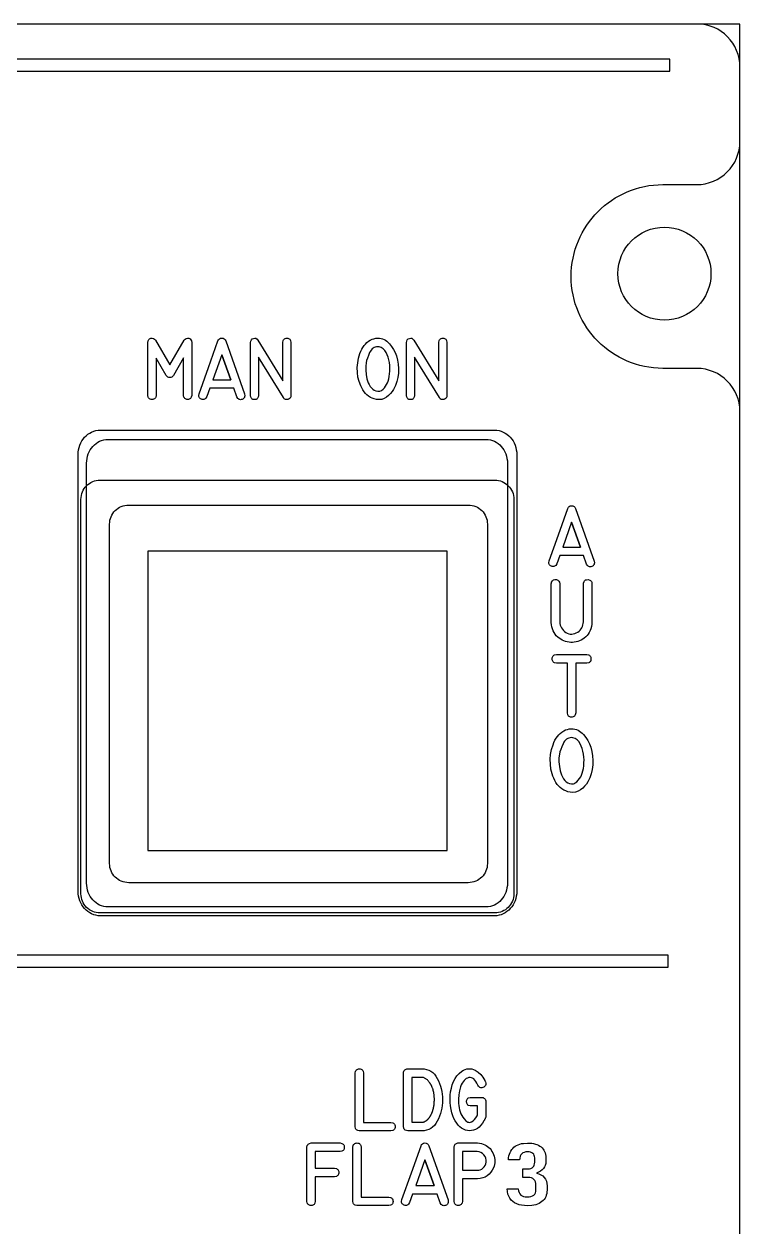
# Model space of a CAD drawing. Extents: x 214 to 359, y 82 to 686.
# Drawn here: x 321.1 to 359.4, y 323.5 to 387.8 of the extents above; entities that cross this region are included whole.
import ezdxf

# ---------------------------------------------------------------- set-up
doc = ezdxf.new("R2010")
doc.units = 0
for name, color, linetype in [('_BACKPANEL', 5, 'CONTINUOUS'), ('_ENGRAVING', 105, 'CONTINUOUS'), ('_LABELS', 30, 'CONTINUOUS'), ('_TOPLAYER', 1, 'CONTINUOUS')]:
    doc.layers.add(name, color=color, linetype=linetype)

msp = doc.modelspace()

# ---------------------------------------------------------------- linework, layer by layer
at = {"layer": '_BACKPANEL'}
for points in [[(214.375, 387.8), (214.375, 374.411), (214.375, 347.633), (214.375, 294.076), (214.375, 280.687), (214.375, 253.909), (359.375, 253.909), (359.375, 280.687), (359.375, 294.076), (359.375, 347.633), (359.375, 374.411), (359.375, 387.8)], [(355.339, 371.963), (355.084, 371.976), (354.837, 372.014), (354.599, 372.075), (354.37, 372.159), (354.153, 372.264), (353.948, 372.388), (353.756, 372.531), (353.579, 372.692), (353.419, 372.869), (353.276, 373.06), (353.151, 373.265), (353.046, 373.483), (352.963, 373.712), (352.901, 373.95), (352.863, 374.197), (352.851, 374.451), (352.863, 374.706), (352.901, 374.953), (352.963, 375.191), (353.046, 375.42), (353.151, 375.637), (353.276, 375.843), (353.419, 376.034), (353.579, 376.211), (353.756, 376.371), (353.948, 376.515), (354.153, 376.639), (354.37, 376.744), (354.599, 376.828), (354.837, 376.889), (355.084, 376.927), (355.339, 376.94), (355.593, 376.927), (355.84, 376.889), (356.079, 376.828), (356.307, 376.744), (356.525, 376.639), (356.73, 376.515), (356.922, 376.371), (357.098, 376.211), (357.259, 376.034), (357.402, 375.843), (357.527, 375.637), (357.631, 375.42), (357.715, 375.191), (357.776, 374.953), (357.814, 374.706), (357.827, 374.451), (357.814, 374.197), (357.776, 373.95), (357.715, 373.712), (357.631, 373.483), (357.527, 373.265), (357.402, 373.06), (357.259, 372.869), (357.098, 372.692), (356.922, 372.531), (356.73, 372.388), (356.525, 372.264), (356.307, 372.159), (356.079, 372.075), (355.84, 372.014), (355.593, 371.976)], [(325.168, 363.407), (346.264, 363.407), (346.369, 363.402), (346.471, 363.386), (346.57, 363.361), (346.665, 363.326), (346.754, 363.283), (346.839, 363.232), (346.918, 363.173), (346.991, 363.107), (347.057, 363.034), (347.116, 362.955), (347.168, 362.87), (347.211, 362.78), (347.245, 362.686), (347.27, 362.587), (347.286, 362.485), (347.291, 362.379), (347.291, 341.284), (347.286, 341.179), (347.27, 341.077), (347.245, 340.978), (347.211, 340.884), (347.168, 340.794), (347.116, 340.709), (347.057, 340.63), (346.991, 340.557), (346.918, 340.491), (346.839, 340.432), (346.754, 340.381), (346.665, 340.337), (346.57, 340.303), (346.471, 340.278), (346.369, 340.262), (346.264, 340.257), (325.168, 340.257), (325.063, 340.262), (324.961, 340.278), (324.862, 340.303), (324.768, 340.337), (324.678, 340.381), (324.593, 340.432), (324.514, 340.491), (324.441, 340.557), (324.375, 340.63), (324.316, 340.709), (324.265, 340.794), (324.222, 340.884), (324.187, 340.978), (324.162, 341.077), (324.146, 341.179), (324.141, 341.284), (324.141, 362.379), (324.146, 362.485), (324.162, 362.587), (324.187, 362.686), (324.222, 362.78), (324.265, 362.87), (324.316, 362.955), (324.375, 363.034), (324.441, 363.107), (324.514, 363.173), (324.593, 363.232), (324.678, 363.283), (324.768, 363.326), (324.862, 363.361), (324.961, 363.386), (325.063, 363.402)], [(325.168, 363.407), (346.264, 363.407), (346.369, 363.402), (346.471, 363.386), (346.57, 363.361), (346.665, 363.326), (346.754, 363.283), (346.839, 363.232), (346.918, 363.173), (346.991, 363.107), (347.057, 363.034), (347.116, 362.955), (347.168, 362.87), (347.211, 362.78), (347.245, 362.686), (347.27, 362.587), (347.286, 362.485), (347.291, 362.379), (347.291, 341.284), (347.286, 341.179), (347.27, 341.077), (347.245, 340.978), (347.211, 340.884), (347.168, 340.794), (347.116, 340.709), (347.057, 340.63), (346.991, 340.557), (346.918, 340.491), (346.839, 340.432), (346.754, 340.381), (346.665, 340.337), (346.57, 340.303), (346.471, 340.278), (346.369, 340.262), (346.264, 340.257), (325.168, 340.257), (325.063, 340.262), (324.961, 340.278), (324.862, 340.303), (324.768, 340.337), (324.678, 340.381), (324.593, 340.432), (324.514, 340.491), (324.441, 340.557), (324.375, 340.63), (324.316, 340.709), (324.265, 340.794), (324.222, 340.884), (324.187, 340.978), (324.162, 341.077), (324.146, 341.179), (324.141, 341.284), (324.141, 362.379), (324.146, 362.485), (324.162, 362.587), (324.187, 362.686), (324.222, 362.78), (324.265, 362.87), (324.316, 362.955), (324.375, 363.034), (324.441, 363.107), (324.514, 363.173), (324.593, 363.232), (324.678, 363.283), (324.768, 363.326), (324.862, 363.361), (324.961, 363.386), (325.063, 363.402)]]:
    msp.add_lwpolyline(points, close=True, dxfattribs=at)
at = {"layer": '_ENGRAVING'}
for points in [[(219.807, 385.288), (355.625, 385.288), (355.625, 385.924), (219.807, 385.924)], [(330.067, 367.94), (330.04, 367.842), (330.019, 367.803), (329.994, 367.771), (329.964, 367.747), (329.928, 367.73), (329.889, 367.719), (329.844, 367.716), (329.799, 367.72), (329.76, 367.73), (329.725, 367.748), (329.695, 367.772), (329.67, 367.804), (329.649, 367.842), (329.623, 367.94), (329.623, 369.943), (329.083, 369.002), (329.039, 368.955), (328.992, 368.921), (328.942, 368.9), (328.891, 368.891), (328.839, 368.896), (328.79, 368.916), (328.744, 368.951), (328.701, 369.002), (328.164, 369.939), (328.166, 367.94), (328.142, 367.842), (328.122, 367.804), (328.096, 367.773), (328.065, 367.748), (328.029, 367.731), (327.986, 367.721), (327.939, 367.718), (327.891, 367.721), (327.849, 367.732), (327.813, 367.749), (327.783, 367.773), (327.759, 367.805), (327.74, 367.843), (327.721, 367.94), (327.721, 370.773), (327.735, 370.856), (327.767, 370.92), (327.815, 370.966), (327.88, 370.993), (327.95, 371), (328.016, 370.986), (328.078, 370.949), (328.134, 370.891), (328.891, 369.565), (329.656, 370.891), (329.713, 370.949), (329.773, 370.986), (329.839, 371), (329.909, 370.992), (329.972, 370.965), (330.02, 370.919), (330.052, 370.855), (330.067, 370.773)], [(330.067, 367.94), (330.04, 367.842), (330.019, 367.803), (329.994, 367.771), (329.964, 367.747), (329.928, 367.73), (329.889, 367.719), (329.844, 367.716), (329.799, 367.72), (329.76, 367.73), (329.725, 367.748), (329.695, 367.772), (329.67, 367.804), (329.649, 367.842), (329.623, 367.94), (329.623, 369.943), (329.083, 369.002), (329.039, 368.955), (328.992, 368.921), (328.942, 368.9), (328.891, 368.891), (328.839, 368.896), (328.79, 368.916), (328.744, 368.951), (328.701, 369.002), (328.164, 369.939), (328.166, 367.94), (328.142, 367.842), (328.122, 367.804), (328.096, 367.773), (328.065, 367.748), (328.029, 367.731), (327.986, 367.721), (327.939, 367.718), (327.891, 367.721), (327.849, 367.732), (327.813, 367.749), (327.783, 367.773), (327.759, 367.805), (327.74, 367.843), (327.721, 367.94), (327.721, 370.773), (327.735, 370.856), (327.767, 370.92), (327.815, 370.966), (327.88, 370.993), (327.95, 371), (328.016, 370.986), (328.078, 370.949), (328.134, 370.891), (328.891, 369.565), (329.656, 370.891), (329.713, 370.949), (329.773, 370.986), (329.839, 371), (329.909, 370.992), (329.972, 370.965), (330.02, 370.919), (330.052, 370.855), (330.067, 370.773)], [(330.455, 368.025), (330.96, 369.439), (331.466, 370.853), (331.498, 370.917), (331.543, 370.963), (331.601, 370.991), (331.672, 371), (331.743, 370.992), (331.801, 370.964), (331.846, 370.918), (331.879, 370.853), (332.888, 368.017), (332.897, 367.914), (332.891, 367.87), (332.878, 367.831), (332.857, 367.797), (332.83, 367.768), (332.795, 367.744), (332.753, 367.725), (332.708, 367.712), (332.667, 367.709), (332.628, 367.713), (332.591, 367.726), (332.557, 367.747), (332.526, 367.776), (332.471, 367.86), (332.309, 368.318), (331.027, 368.318), (330.869, 367.871), (330.814, 367.787), (330.782, 367.757), (330.747, 367.737), (330.71, 367.724), (330.67, 367.721), (330.628, 367.725), (330.583, 367.738), (330.54, 367.758), (330.505, 367.782), (330.478, 367.811), (330.458, 367.845), (330.446, 367.883), (330.442, 367.926)], [(330.455, 368.025), (330.96, 369.439), (331.466, 370.853), (331.498, 370.917), (331.543, 370.963), (331.601, 370.991), (331.672, 371), (331.743, 370.992), (331.801, 370.964), (331.846, 370.918), (331.879, 370.853), (332.888, 368.017), (332.897, 367.914), (332.891, 367.87), (332.878, 367.831), (332.857, 367.797), (332.83, 367.768), (332.795, 367.744), (332.753, 367.725), (332.708, 367.712), (332.667, 367.709), (332.628, 367.713), (332.591, 367.726), (332.557, 367.747), (332.526, 367.776), (332.471, 367.86), (332.309, 368.318), (331.027, 368.318), (330.869, 367.871), (330.814, 367.787), (330.782, 367.757), (330.747, 367.737), (330.71, 367.724), (330.67, 367.721), (330.628, 367.725), (330.583, 367.738), (330.54, 367.758), (330.505, 367.782), (330.478, 367.811), (330.458, 367.845), (330.446, 367.883), (330.442, 367.926)], [(335.371, 367.937), (335.361, 367.86), (335.331, 367.799), (335.281, 367.753), (335.211, 367.722), (335.136, 367.711), (335.07, 367.723), (335.012, 367.759), (334.964, 367.818), (333.642, 369.979), (333.642, 367.937), (333.615, 367.838), (333.594, 367.8), (333.569, 367.768), (333.539, 367.744), (333.504, 367.726), (333.464, 367.715), (333.419, 367.712), (333.375, 367.715), (333.335, 367.726), (333.3, 367.744), (333.27, 367.768), (333.245, 367.8), (333.224, 367.838), (333.198, 367.937), (333.198, 370.769), (333.217, 370.846), (333.252, 370.908), (333.301, 370.956), (333.366, 370.989), (333.435, 371.003), (333.498, 370.991), (333.555, 370.953), (333.606, 370.89), (334.927, 368.726), (334.927, 370.769), (334.953, 370.87), (334.974, 370.909), (335, 370.941), (335.031, 370.966), (335.067, 370.983), (335.109, 370.993), (335.156, 370.996), (335.203, 370.992), (335.244, 370.981), (335.28, 370.963), (335.31, 370.939), (335.334, 370.907), (335.352, 370.868), (335.371, 370.769)], [(335.371, 367.937), (335.361, 367.86), (335.331, 367.799), (335.281, 367.753), (335.211, 367.722), (335.136, 367.711), (335.07, 367.723), (335.012, 367.759), (334.964, 367.818), (333.642, 369.979), (333.642, 367.937), (333.615, 367.838), (333.594, 367.8), (333.569, 367.768), (333.539, 367.744), (333.504, 367.726), (333.464, 367.715), (333.419, 367.712), (333.375, 367.715), (333.335, 367.726), (333.3, 367.744), (333.27, 367.768), (333.245, 367.8), (333.224, 367.838), (333.198, 367.937), (333.198, 370.769), (333.217, 370.846), (333.252, 370.908), (333.301, 370.956), (333.366, 370.989), (333.435, 371.003), (333.498, 370.991), (333.555, 370.953), (333.606, 370.89), (334.927, 368.726), (334.927, 370.769), (334.953, 370.87), (334.974, 370.909), (335, 370.941), (335.031, 370.966), (335.067, 370.983), (335.109, 370.993), (335.156, 370.996), (335.203, 370.992), (335.244, 370.981), (335.28, 370.963), (335.31, 370.939), (335.334, 370.907), (335.352, 370.868), (335.371, 370.769)], [(341.007, 370.056), (341.068, 369.831), (341.107, 369.603), (341.123, 369.37), (341.116, 369.133), (341.087, 368.899), (341.034, 368.676), (340.958, 368.463), (340.859, 368.261), (340.783, 368.142), (340.693, 368.034), (340.591, 367.934), (340.477, 367.843), (340.352, 367.772), (340.222, 367.728), (340.085, 367.711), (339.942, 367.723), (339.826, 367.75), (339.717, 367.787), (339.615, 367.834), (339.521, 367.892), (339.433, 367.961), (339.352, 368.04), (339.278, 368.13), (339.211, 368.23), (339.098, 368.447), (339.012, 368.676), (338.953, 368.917), (338.921, 369.169), (338.916, 369.426), (338.937, 369.68), (338.984, 369.93), (339.058, 370.178), (339.105, 370.296), (339.158, 370.406), (339.218, 370.508), (339.284, 370.601), (339.356, 370.686), (339.435, 370.763), (339.521, 370.831), (339.613, 370.891), (339.707, 370.939), (339.803, 370.973), (339.901, 370.994), (340.001, 371), (340.096, 370.996), (340.186, 370.982), (340.272, 370.959), (340.353, 370.926), (340.43, 370.884), (340.502, 370.833), (340.57, 370.773), (340.634, 370.703), (340.749, 370.551), (340.85, 370.392), (340.936, 370.227)], [(341.007, 370.056), (341.068, 369.831), (341.107, 369.603), (341.123, 369.37), (341.116, 369.133), (341.087, 368.899), (341.034, 368.676), (340.958, 368.463), (340.859, 368.261), (340.783, 368.142), (340.693, 368.034), (340.591, 367.934), (340.477, 367.843), (340.352, 367.772), (340.222, 367.728), (340.085, 367.711), (339.942, 367.723), (339.826, 367.75), (339.717, 367.787), (339.615, 367.834), (339.521, 367.892), (339.433, 367.961), (339.352, 368.04), (339.278, 368.13), (339.211, 368.23), (339.098, 368.447), (339.012, 368.676), (338.953, 368.917), (338.921, 369.169), (338.916, 369.426), (338.937, 369.68), (338.984, 369.93), (339.058, 370.178), (339.105, 370.296), (339.158, 370.406), (339.218, 370.508), (339.284, 370.601), (339.356, 370.686), (339.435, 370.763), (339.521, 370.831), (339.613, 370.891), (339.707, 370.939), (339.803, 370.973), (339.901, 370.994), (340.001, 371), (340.096, 370.996), (340.186, 370.982), (340.272, 370.959), (340.353, 370.926), (340.43, 370.884), (340.502, 370.833), (340.57, 370.773), (340.634, 370.703), (340.749, 370.551), (340.85, 370.392), (340.936, 370.227)], [(343.712, 367.937), (343.702, 367.86), (343.672, 367.799), (343.622, 367.753), (343.552, 367.722), (343.477, 367.711), (343.41, 367.723), (343.353, 367.759), (343.304, 367.818), (341.982, 369.979), (341.982, 367.937), (341.956, 367.838), (341.935, 367.8), (341.909, 367.768), (341.879, 367.744), (341.844, 367.726), (341.804, 367.715), (341.76, 367.712), (341.715, 367.715), (341.675, 367.726), (341.641, 367.744), (341.611, 367.768), (341.585, 367.8), (341.565, 367.838), (341.539, 367.937), (341.539, 370.769), (341.558, 370.846), (341.592, 370.908), (341.642, 370.956), (341.706, 370.989), (341.775, 371.003), (341.838, 370.991), (341.895, 370.953), (341.946, 370.89), (343.268, 368.726), (343.268, 370.769), (343.294, 370.87), (343.314, 370.909), (343.34, 370.941), (343.371, 370.966), (343.408, 370.983), (343.45, 370.993), (343.497, 370.996), (343.544, 370.992), (343.585, 370.981), (343.62, 370.963), (343.65, 370.939), (343.674, 370.907), (343.692, 370.868), (343.712, 370.769)], [(343.712, 367.937), (343.702, 367.86), (343.672, 367.799), (343.622, 367.753), (343.552, 367.722), (343.477, 367.711), (343.41, 367.723), (343.353, 367.759), (343.304, 367.818), (341.982, 369.979), (341.982, 367.937), (341.956, 367.838), (341.935, 367.8), (341.909, 367.768), (341.879, 367.744), (341.844, 367.726), (341.804, 367.715), (341.76, 367.712), (341.715, 367.715), (341.675, 367.726), (341.641, 367.744), (341.611, 367.768), (341.585, 367.8), (341.565, 367.838), (341.539, 367.937), (341.539, 370.769), (341.558, 370.846), (341.592, 370.908), (341.642, 370.956), (341.706, 370.989), (341.775, 371.003), (341.838, 370.991), (341.895, 370.953), (341.946, 370.89), (343.268, 368.726), (343.268, 370.769), (343.294, 370.87), (343.314, 370.909), (343.34, 370.941), (343.371, 370.966), (343.408, 370.983), (343.45, 370.993), (343.497, 370.996), (343.544, 370.992), (343.585, 370.981), (343.62, 370.963), (343.65, 370.939), (343.674, 370.907), (343.692, 370.868), (343.712, 370.769)], [(332.148, 368.769), (331.67, 370.117), (331.189, 368.769)], [(332.148, 368.769), (331.67, 370.117), (331.189, 368.769)], [(331.67, 370.117), (332.148, 368.769)], [(331.67, 370.117), (332.148, 368.769)], [(340.014, 370.545), (339.944, 370.54), (339.878, 370.525), (339.817, 370.5), (339.76, 370.465), (339.707, 370.421), (339.659, 370.366), (339.615, 370.302), (339.576, 370.227), (339.508, 370.074), (339.454, 369.933), (339.414, 369.803), (339.388, 369.685), (339.367, 369.504), (339.366, 369.289), (339.386, 369.058), (339.432, 368.829), (339.464, 368.719), (339.505, 368.613), (339.552, 368.514), (339.606, 368.42), (339.669, 368.337), (339.741, 368.269), (339.822, 368.216), (339.912, 368.179), (340.018, 368.158), (340.117, 368.166), (340.208, 368.202), (340.292, 368.268), (340.367, 368.349), (340.432, 368.432), (340.487, 368.518), (340.533, 368.607), (340.572, 368.707), (340.603, 368.82), (340.629, 368.949), (340.647, 369.092), (340.658, 369.241), (340.659, 369.391), (340.651, 369.541), (340.633, 369.691), (340.605, 369.837), (340.567, 369.975), (340.518, 370.106), (340.458, 370.23), (340.386, 370.339), (340.3, 370.426), (340.2, 370.492), (340.086, 370.535)], [(340.014, 370.545), (339.944, 370.54), (339.878, 370.525), (339.817, 370.5), (339.76, 370.465), (339.707, 370.421), (339.659, 370.366), (339.615, 370.302), (339.576, 370.227), (339.508, 370.074), (339.454, 369.933), (339.414, 369.803), (339.388, 369.685), (339.367, 369.504), (339.366, 369.289), (339.386, 369.058), (339.432, 368.829), (339.464, 368.719), (339.505, 368.613), (339.552, 368.514), (339.606, 368.42), (339.669, 368.337), (339.741, 368.269), (339.822, 368.216), (339.912, 368.179), (340.018, 368.158), (340.117, 368.166), (340.208, 368.202), (340.292, 368.268), (340.367, 368.349), (340.432, 368.432), (340.487, 368.518), (340.533, 368.607), (340.572, 368.707), (340.603, 368.82), (340.629, 368.949), (340.647, 369.092), (340.658, 369.241), (340.659, 369.391), (340.651, 369.541), (340.633, 369.691), (340.605, 369.837), (340.567, 369.975), (340.518, 370.106), (340.458, 370.23), (340.386, 370.339), (340.3, 370.426), (340.2, 370.492), (340.086, 370.535)], [(325.178, 366.082), (346.254, 366.082), (346.376, 366.075), (346.494, 366.055), (346.609, 366.023), (346.718, 365.979), (346.822, 365.923), (346.92, 365.857), (347.012, 365.782), (347.097, 365.697), (347.173, 365.603), (347.242, 365.502), (347.301, 365.393), (347.351, 365.278), (347.391, 365.156), (347.42, 365.03), (347.438, 364.899), (347.444, 364.763), (347.444, 341.422), (347.438, 341.287), (347.42, 341.156), (347.391, 341.029), (347.351, 340.908), (347.301, 340.793), (347.242, 340.684), (347.173, 340.583), (347.097, 340.489), (347.012, 340.404), (346.92, 340.328), (346.822, 340.262), (346.718, 340.207), (346.609, 340.163), (346.494, 340.13), (346.376, 340.11), (346.254, 340.104), (325.178, 340.104), (325.056, 340.11), (324.938, 340.13), (324.824, 340.163), (324.714, 340.207), (324.61, 340.262), (324.512, 340.328), (324.42, 340.404), (324.336, 340.489), (324.259, 340.583), (324.191, 340.684), (324.131, 340.793), (324.081, 340.908), (324.041, 341.029), (324.012, 341.156), (323.994, 341.287), (323.988, 341.422), (323.988, 364.763), (323.994, 364.899), (324.012, 365.03), (324.041, 365.156), (324.081, 365.278), (324.131, 365.393), (324.191, 365.502), (324.259, 365.603), (324.336, 365.697), (324.42, 365.782), (324.512, 365.857), (324.61, 365.923), (324.714, 365.979), (324.824, 366.023), (324.938, 366.055), (325.056, 366.075)], [(325.178, 366.082), (346.254, 366.082), (346.376, 366.075), (346.494, 366.055), (346.609, 366.023), (346.718, 365.979), (346.822, 365.923), (346.92, 365.857), (347.012, 365.782), (347.097, 365.697), (347.173, 365.603), (347.242, 365.502), (347.301, 365.393), (347.351, 365.278), (347.391, 365.156), (347.42, 365.03), (347.438, 364.899), (347.444, 364.763), (347.444, 341.422), (347.438, 341.287), (347.42, 341.156), (347.391, 341.029), (347.351, 340.908), (347.301, 340.793), (347.242, 340.684), (347.173, 340.583), (347.097, 340.489), (347.012, 340.404), (346.92, 340.328), (346.822, 340.262), (346.718, 340.207), (346.609, 340.163), (346.494, 340.13), (346.376, 340.11), (346.254, 340.104), (325.178, 340.104), (325.056, 340.11), (324.938, 340.13), (324.824, 340.163), (324.714, 340.207), (324.61, 340.262), (324.512, 340.328), (324.42, 340.404), (324.336, 340.489), (324.259, 340.583), (324.191, 340.684), (324.131, 340.793), (324.081, 340.908), (324.041, 341.029), (324.012, 341.156), (323.994, 341.287), (323.988, 341.422), (323.988, 364.763), (323.994, 364.899), (324.012, 365.03), (324.041, 365.156), (324.081, 365.278), (324.131, 365.393), (324.191, 365.502), (324.259, 365.603), (324.336, 365.697), (324.42, 365.782), (324.512, 365.857), (324.61, 365.923), (324.714, 365.979), (324.824, 366.023), (324.938, 366.055), (325.056, 366.075)], [(325.586, 365.582), (345.802, 365.582), (345.92, 365.575), (346.033, 365.556), (346.143, 365.525), (346.248, 365.482), (346.348, 365.429), (346.442, 365.366), (346.53, 365.293), (346.611, 365.211), (346.684, 365.121), (346.75, 365.023), (346.807, 364.919), (346.855, 364.808), (346.893, 364.691), (346.921, 364.569), (346.939, 364.443), (346.944, 364.313), (346.944, 341.851), (346.939, 341.721), (346.921, 341.594), (346.893, 341.473), (346.855, 341.356), (346.807, 341.245), (346.75, 341.14), (346.684, 341.043), (346.611, 340.953), (346.53, 340.871), (346.442, 340.798), (346.348, 340.735), (346.248, 340.681), (346.143, 340.639), (346.033, 340.608), (345.92, 340.588), (345.802, 340.582), (325.586, 340.582), (325.469, 340.588), (325.356, 340.608), (325.246, 340.639), (325.141, 340.681), (325.041, 340.735), (324.947, 340.798), (324.859, 340.871), (324.778, 340.953), (324.705, 341.043), (324.639, 341.14), (324.582, 341.245), (324.534, 341.356), (324.496, 341.473), (324.468, 341.594), (324.45, 341.721), (324.444, 341.851), (324.444, 364.313), (324.45, 364.443), (324.468, 364.569), (324.496, 364.691), (324.534, 364.808), (324.582, 364.919), (324.639, 365.023), (324.705, 365.121), (324.778, 365.211), (324.859, 365.293), (324.947, 365.366), (325.041, 365.429), (325.141, 365.482), (325.246, 365.525), (325.356, 365.556), (325.469, 365.575)], [(325.586, 365.582), (345.802, 365.582), (345.92, 365.575), (346.033, 365.556), (346.143, 365.525), (346.248, 365.482), (346.348, 365.429), (346.442, 365.366), (346.53, 365.293), (346.611, 365.211), (346.684, 365.121), (346.75, 365.023), (346.807, 364.919), (346.855, 364.808), (346.893, 364.691), (346.921, 364.569), (346.939, 364.443), (346.944, 364.313), (346.944, 341.851), (346.939, 341.721), (346.921, 341.594), (346.893, 341.473), (346.855, 341.356), (346.807, 341.245), (346.75, 341.14), (346.684, 341.043), (346.611, 340.953), (346.53, 340.871), (346.442, 340.798), (346.348, 340.735), (346.248, 340.681), (346.143, 340.639), (346.033, 340.608), (345.92, 340.588), (345.802, 340.582), (325.586, 340.582), (325.469, 340.588), (325.356, 340.608), (325.246, 340.639), (325.141, 340.681), (325.041, 340.735), (324.947, 340.798), (324.859, 340.871), (324.778, 340.953), (324.705, 341.043), (324.639, 341.14), (324.582, 341.245), (324.534, 341.356), (324.496, 341.473), (324.468, 341.594), (324.45, 341.721), (324.444, 341.851), (324.444, 364.313), (324.45, 364.443), (324.468, 364.569), (324.496, 364.691), (324.534, 364.808), (324.582, 364.919), (324.639, 365.023), (324.705, 365.121), (324.778, 365.211), (324.859, 365.293), (324.947, 365.366), (325.041, 365.429), (325.141, 365.482), (325.246, 365.525), (325.356, 365.556), (325.469, 365.575)], [(349.171, 359.085), (349.671, 360.488), (350.173, 361.89), (350.205, 361.954), (350.25, 361.999), (350.307, 362.027), (350.377, 362.037), (350.448, 362.028), (350.505, 362.001), (350.551, 361.955), (350.583, 361.89), (351.584, 359.077), (351.593, 358.975), (351.587, 358.931), (351.574, 358.893), (351.553, 358.859), (351.526, 358.83), (351.491, 358.807), (351.45, 358.788), (351.406, 358.776), (351.364, 358.772), (351.325, 358.776), (351.289, 358.789), (351.256, 358.809), (351.225, 358.838), (351.17, 358.921), (351.009, 359.376), (349.738, 359.376), (349.582, 358.933), (349.526, 358.849), (349.495, 358.82), (349.461, 358.799), (349.424, 358.787), (349.384, 358.784), (349.342, 358.788), (349.297, 358.801), (349.255, 358.821), (349.221, 358.845), (349.193, 358.874), (349.174, 358.907), (349.162, 358.945), (349.157, 358.987)], [(349.171, 359.085), (349.671, 360.488), (350.173, 361.89), (350.205, 361.954), (350.25, 361.999), (350.307, 362.027), (350.377, 362.037), (350.448, 362.028), (350.505, 362.001), (350.551, 361.955), (350.583, 361.89), (351.584, 359.077), (351.593, 358.975), (351.587, 358.931), (351.574, 358.893), (351.553, 358.859), (351.526, 358.83), (351.491, 358.807), (351.45, 358.788), (351.406, 358.776), (351.364, 358.772), (351.325, 358.776), (351.289, 358.789), (351.256, 358.809), (351.225, 358.838), (351.17, 358.921), (351.009, 359.376), (349.738, 359.376), (349.582, 358.933), (349.526, 358.849), (349.495, 358.82), (349.461, 358.799), (349.424, 358.787), (349.384, 358.784), (349.342, 358.788), (349.297, 358.801), (349.255, 358.821), (349.221, 358.845), (349.193, 358.874), (349.174, 358.907), (349.162, 358.945), (349.157, 358.987)], [(350.85, 359.824), (350.376, 361.16), (349.898, 359.824)], [(350.85, 359.824), (350.376, 361.16), (349.898, 359.824)], [(350.376, 361.16), (350.85, 359.824)], [(350.376, 361.16), (350.85, 359.824)], [(351.463, 355.829), (351.463, 355.796), (351.457, 355.697), (351.436, 355.576), (351.406, 355.462), (351.368, 355.357), (351.322, 355.26), (351.267, 355.171), (351.204, 355.091), (351.132, 355.018), (351.052, 354.954), (350.967, 354.898), (350.88, 354.851), (350.792, 354.811), (350.703, 354.779), (350.612, 354.755), (350.52, 354.739), (350.427, 354.731), (350.332, 354.731), (350.237, 354.738), (350.145, 354.754), (350.054, 354.778), (349.965, 354.809), (349.879, 354.849), (349.795, 354.896), (349.712, 354.951), (349.632, 355.014), (349.557, 355.085), (349.491, 355.164), (349.435, 355.25), (349.387, 355.344), (349.349, 355.446), (349.319, 355.555), (349.299, 355.672), (349.287, 355.796), (349.287, 355.829), (349.287, 357.858), (349.292, 357.905), (349.305, 357.947), (349.35, 358.021), (349.408, 358.068), (349.479, 358.089), (349.563, 358.084), (349.641, 358.056), (349.698, 358.009), (349.731, 357.943), (349.743, 357.858), (349.743, 355.829), (349.753, 355.737), (349.772, 355.652), (349.8, 355.572), (349.836, 355.498), (349.882, 355.431), (349.935, 355.369), (349.998, 355.313), (350.069, 355.263), (350.146, 355.222), (350.223, 355.194), (350.301, 355.177), (350.38, 355.173), (350.46, 355.181), (350.541, 355.202), (350.623, 355.235), (350.706, 355.279), (350.776, 355.328), (350.836, 355.383), (350.887, 355.445), (350.927, 355.513), (350.958, 355.587), (350.983, 355.664), (351, 355.745), (351.01, 355.829), (351.01, 357.858), (351.013, 357.903), (351.042, 357.99), (351.065, 358.023), (351.093, 358.05), (351.126, 358.069), (351.164, 358.081), (351.257, 358.085), (351.347, 358.064), (351.383, 358.044), (351.412, 358.019), (351.434, 357.987), (351.45, 357.95), (351.463, 357.858)], [(351.463, 355.829), (351.463, 355.796), (351.457, 355.697), (351.436, 355.576), (351.406, 355.462), (351.368, 355.357), (351.322, 355.26), (351.267, 355.171), (351.204, 355.091), (351.132, 355.018), (351.052, 354.954), (350.967, 354.898), (350.88, 354.851), (350.792, 354.811), (350.703, 354.779), (350.612, 354.755), (350.52, 354.739), (350.427, 354.731), (350.332, 354.731), (350.237, 354.738), (350.145, 354.754), (350.054, 354.778), (349.965, 354.809), (349.879, 354.849), (349.795, 354.896), (349.712, 354.951), (349.632, 355.014), (349.557, 355.085), (349.491, 355.164), (349.435, 355.25), (349.387, 355.344), (349.349, 355.446), (349.319, 355.555), (349.299, 355.672), (349.287, 355.796), (349.287, 355.829), (349.287, 357.858), (349.292, 357.905), (349.305, 357.947), (349.35, 358.021), (349.408, 358.068), (349.479, 358.089), (349.563, 358.084), (349.641, 358.056), (349.698, 358.009), (349.731, 357.943), (349.743, 357.858), (349.743, 355.829), (349.753, 355.737), (349.772, 355.652), (349.8, 355.572), (349.836, 355.498), (349.882, 355.431), (349.935, 355.369), (349.998, 355.313), (350.069, 355.263), (350.146, 355.222), (350.223, 355.194), (350.301, 355.177), (350.38, 355.173), (350.46, 355.181), (350.541, 355.202), (350.623, 355.235), (350.706, 355.279), (350.776, 355.328), (350.836, 355.383), (350.887, 355.445), (350.927, 355.513), (350.958, 355.587), (350.983, 355.664), (351, 355.745), (351.01, 355.829), (351.01, 357.858), (351.013, 357.903), (351.042, 357.99), (351.065, 358.023), (351.093, 358.05), (351.126, 358.069), (351.164, 358.081), (351.257, 358.085), (351.347, 358.064), (351.383, 358.044), (351.412, 358.019), (351.434, 357.987), (351.45, 357.95), (351.463, 357.858)], [(350.151, 350.959), (350.151, 353.617), (349.562, 353.617), (349.464, 353.638), (349.425, 353.658), (349.394, 353.684), (349.37, 353.716), (349.352, 353.753), (349.342, 353.797), (349.338, 353.847), (349.342, 353.897), (349.353, 353.941), (349.37, 353.979), (349.395, 354.011), (349.426, 354.037), (349.465, 354.057), (349.562, 354.078), (351.19, 354.078), (351.287, 354.057), (351.325, 354.037), (351.356, 354.012), (351.381, 353.98), (351.398, 353.942), (351.409, 353.897), (351.412, 353.847), (351.409, 353.797), (351.399, 353.753), (351.381, 353.715), (351.357, 353.683), (351.326, 353.657), (351.288, 353.638), (351.19, 353.617), (350.603, 353.617), (350.603, 350.959), (350.574, 350.857), (350.553, 350.818), (350.525, 350.785), (350.493, 350.761), (350.456, 350.743), (350.414, 350.733), (350.367, 350.73), (350.319, 350.734), (350.278, 350.745), (350.243, 350.764), (350.213, 350.789), (350.189, 350.821), (350.17, 350.86)], [(350.151, 350.959), (350.151, 353.617), (349.562, 353.617), (349.464, 353.638), (349.425, 353.658), (349.394, 353.684), (349.37, 353.716), (349.352, 353.753), (349.342, 353.797), (349.338, 353.847), (349.342, 353.897), (349.353, 353.941), (349.37, 353.979), (349.395, 354.011), (349.426, 354.037), (349.465, 354.057), (349.562, 354.078), (351.19, 354.078), (351.287, 354.057), (351.325, 354.037), (351.356, 354.012), (351.381, 353.98), (351.398, 353.942), (351.409, 353.897), (351.412, 353.847), (351.409, 353.797), (351.399, 353.753), (351.381, 353.715), (351.357, 353.683), (351.326, 353.657), (351.288, 353.638), (351.19, 353.617), (350.603, 353.617), (350.603, 350.959), (350.574, 350.857), (350.553, 350.818), (350.525, 350.785), (350.493, 350.761), (350.456, 350.743), (350.414, 350.733), (350.367, 350.73), (350.319, 350.734), (350.278, 350.745), (350.243, 350.764), (350.213, 350.789), (350.189, 350.821), (350.17, 350.86)], [(351.398, 349.128), (351.461, 348.896), (351.501, 348.66), (351.518, 348.419), (351.511, 348.174), (351.481, 347.932), (351.426, 347.7), (351.348, 347.48), (351.245, 347.27), (351.166, 347.148), (351.073, 347.035), (350.968, 346.932), (350.849, 346.838), (350.72, 346.764), (350.585, 346.718), (350.444, 346.702), (350.295, 346.714), (350.176, 346.741), (350.063, 346.78), (349.958, 346.829), (349.86, 346.889), (349.769, 346.96), (349.685, 347.042), (349.609, 347.135), (349.539, 347.239), (349.477, 347.349), (349.422, 347.463), (349.374, 347.58), (349.333, 347.7), (349.299, 347.823), (349.272, 347.949), (349.239, 348.211), (349.233, 348.477), (349.255, 348.74), (349.304, 348.999), (349.381, 349.255), (349.429, 349.377), (349.484, 349.491), (349.546, 349.597), (349.614, 349.693), (349.689, 349.782), (349.771, 349.861), (349.86, 349.932), (349.955, 349.994), (350.052, 350.043), (350.152, 350.078), (350.253, 350.099), (350.357, 350.107), (350.455, 350.102), (350.548, 350.087), (350.637, 350.063), (350.721, 350.03), (350.801, 349.986), (350.876, 349.933), (350.946, 349.871), (351.012, 349.799), (351.131, 349.641), (351.236, 349.477), (351.324, 349.306)], [(351.398, 349.128), (351.461, 348.896), (351.501, 348.66), (351.518, 348.419), (351.511, 348.174), (351.481, 347.932), (351.426, 347.7), (351.348, 347.48), (351.245, 347.27), (351.166, 347.148), (351.073, 347.035), (350.968, 346.932), (350.849, 346.838), (350.72, 346.764), (350.585, 346.718), (350.444, 346.702), (350.295, 346.714), (350.176, 346.741), (350.063, 346.78), (349.958, 346.829), (349.86, 346.889), (349.769, 346.96), (349.685, 347.042), (349.609, 347.135), (349.539, 347.239), (349.477, 347.349), (349.422, 347.463), (349.374, 347.58), (349.333, 347.7), (349.299, 347.823), (349.272, 347.949), (349.239, 348.211), (349.233, 348.477), (349.255, 348.74), (349.304, 348.999), (349.381, 349.255), (349.429, 349.377), (349.484, 349.491), (349.546, 349.597), (349.614, 349.693), (349.689, 349.782), (349.771, 349.861), (349.86, 349.932), (349.955, 349.994), (350.052, 350.043), (350.152, 350.078), (350.253, 350.099), (350.357, 350.107), (350.455, 350.102), (350.548, 350.087), (350.637, 350.063), (350.721, 350.03), (350.801, 349.986), (350.876, 349.933), (350.946, 349.871), (351.012, 349.799), (351.131, 349.641), (351.236, 349.477), (351.324, 349.306)], [(350.37, 349.635), (350.298, 349.63), (350.229, 349.614), (350.166, 349.589), (350.107, 349.553), (350.053, 349.507), (350.003, 349.45), (349.957, 349.383), (349.917, 349.306), (349.847, 349.148), (349.791, 349.001), (349.749, 348.867), (349.722, 348.745), (349.701, 348.558), (349.699, 348.335), (349.72, 348.095), (349.768, 347.859), (349.801, 347.744), (349.843, 347.636), (349.892, 347.533), (349.948, 347.435), (350.013, 347.349), (350.088, 347.279), (350.171, 347.224), (350.264, 347.186), (350.374, 347.164), (350.427, 347.164), (350.477, 347.172), (350.525, 347.187), (350.571, 347.21), (350.658, 347.278), (350.735, 347.362), (350.803, 347.448), (350.86, 347.537), (350.908, 347.629), (350.947, 347.732), (350.98, 347.85), (351.007, 347.983), (351.026, 348.13), (351.037, 348.286), (351.038, 348.441), (351.03, 348.596), (351.011, 348.751), (350.982, 348.902), (350.943, 349.045), (350.892, 349.181), (350.83, 349.309), (350.755, 349.422), (350.666, 349.512), (350.563, 349.58), (350.445, 349.625)], [(350.37, 349.635), (350.298, 349.63), (350.229, 349.614), (350.166, 349.589), (350.107, 349.553), (350.053, 349.507), (350.003, 349.45), (349.957, 349.383), (349.917, 349.306), (349.847, 349.148), (349.791, 349.001), (349.749, 348.867), (349.722, 348.745), (349.701, 348.558), (349.699, 348.335), (349.72, 348.095), (349.768, 347.859), (349.801, 347.744), (349.843, 347.636), (349.892, 347.533), (349.948, 347.435), (350.013, 347.349), (350.088, 347.279), (350.171, 347.224), (350.264, 347.186), (350.374, 347.164), (350.427, 347.164), (350.477, 347.172), (350.525, 347.187), (350.571, 347.21), (350.658, 347.278), (350.735, 347.362), (350.803, 347.448), (350.86, 347.537), (350.908, 347.629), (350.947, 347.732), (350.98, 347.85), (351.007, 347.983), (351.026, 348.13), (351.037, 348.286), (351.038, 348.441), (351.03, 348.596), (351.011, 348.751), (350.982, 348.902), (350.943, 349.045), (350.892, 349.181), (350.83, 349.309), (350.755, 349.422), (350.666, 349.512), (350.563, 349.58), (350.445, 349.625)], [(219.719, 337.366), (355.536, 337.366), (355.536, 338.002), (219.719, 338.002)], [(339.025, 328.603), (338.938, 328.622), (338.902, 328.64), (338.871, 328.666), (338.845, 328.697), (338.825, 328.734), (338.799, 328.828), (338.799, 331.691), (338.826, 331.793), (338.848, 331.833), (338.874, 331.865), (338.906, 331.89), (338.942, 331.907), (338.984, 331.917), (339.031, 331.92), (339.078, 331.916), (339.119, 331.904), (339.155, 331.886), (339.185, 331.861), (339.209, 331.829), (339.227, 331.79), (339.247, 331.691), (339.247, 329.055), (340.714, 329.056), (340.812, 329.032), (340.851, 329.011), (340.882, 328.985), (340.907, 328.953), (340.924, 328.916), (340.934, 328.873), (340.937, 328.824), (340.933, 328.775), (340.922, 328.733), (340.904, 328.696), (340.879, 328.665), (340.848, 328.641), (340.809, 328.622), (340.712, 328.603)], [(341.611, 331.921), (342.359, 331.921), (342.494, 331.913), (342.621, 331.889), (342.738, 331.848), (342.847, 331.791), (342.947, 331.719), (343.038, 331.629), (343.121, 331.524), (343.195, 331.403), (343.26, 331.272), (343.316, 331.137), (343.364, 331), (343.403, 330.859), (343.434, 330.714), (343.455, 330.567), (343.468, 330.417), (343.473, 330.263), (343.468, 330.109), (343.455, 329.958), (343.434, 329.811), (343.403, 329.667), (343.364, 329.526), (343.316, 329.388), (343.259, 329.254), (343.194, 329.123), (343.12, 329.001), (343.037, 328.896), (342.946, 328.807), (342.846, 328.734), (342.737, 328.677), (342.62, 328.637), (342.494, 328.612), (342.359, 328.604), (341.611, 328.604), (341.614, 328.604), (341.611, 328.604), (341.554, 328.614), (341.482, 328.643), (341.43, 328.689), (341.4, 328.753), (341.39, 328.834), (341.389, 328.834), (341.39, 331.694), (341.389, 331.707), (341.395, 331.75), (341.408, 331.79), (341.429, 331.826), (341.458, 331.859), (341.492, 331.886), (341.529, 331.905), (341.569, 331.917), (341.613, 331.921)], [(342.359, 329.061), (342.366, 329.061), (342.374, 329.061), (342.379, 329.062), (342.386, 329.063), (342.393, 329.063), (342.402, 329.064), (342.409, 329.065), (342.416, 329.066), (342.423, 329.067), (342.431, 329.068), (342.443, 329.071), (342.45, 329.073), (342.458, 329.077), (342.465, 329.078), (342.474, 329.08), (342.48, 329.082), (342.488, 329.085), (342.502, 329.092), (342.518, 329.098), (342.525, 329.101), (342.532, 329.105), (342.545, 329.113), (342.561, 329.121), (342.567, 329.125), (342.575, 329.131), (342.59, 329.14), (342.597, 329.144), (342.606, 329.15), (342.612, 329.155), (342.62, 329.161), (342.626, 329.166), (342.634, 329.171), (342.65, 329.184), (342.663, 329.197), (342.669, 329.204), (342.677, 329.212), (342.683, 329.218), (342.691, 329.226), (342.706, 329.239), (342.712, 329.246), (342.72, 329.254), (342.726, 329.261), (342.734, 329.27), (342.747, 329.286), (342.761, 329.304), (342.774, 329.322), (342.78, 329.331), (342.788, 329.34), (342.794, 329.349), (342.801, 329.359), (342.806, 329.37), (342.814, 329.38), (342.826, 329.4), (342.832, 329.41), (342.839, 329.421), (342.845, 329.431), (342.852, 329.442), (342.861, 329.463), (342.867, 329.474), (342.874, 329.487), (342.88, 329.498), (342.887, 329.51), (342.891, 329.521), (342.896, 329.534), (342.907, 329.558), (342.918, 329.584), (342.922, 329.596), (342.928, 329.61), (342.932, 329.623), (342.938, 329.638), (342.945, 329.663), (342.949, 329.676), (342.955, 329.691), (342.963, 329.719), (342.972, 329.746), (342.975, 329.76), (342.979, 329.775), (342.982, 329.789), (342.987, 329.804), (342.989, 329.817), (342.993, 329.832), (342.998, 329.863), (343, 329.876), (343.004, 329.892), (343.006, 329.906), (343.009, 329.921), (343.014, 329.952), (343.016, 329.966), (343.02, 329.983), (343.023, 330.013), (343.024, 330.027), (343.026, 330.044), (343.03, 330.075), (343.031, 330.106), (343.033, 330.138), (343.034, 330.169), (343.035, 330.184), (343.038, 330.201), (343.038, 330.215), (343.039, 330.232), (343.039, 330.246), (343.039, 330.263), (343.039, 330.278), (343.039, 330.293), (343.038, 330.309), (343.038, 330.326), (343.038, 330.34), (343.038, 330.357), (343.034, 330.389), (343.033, 330.418), (343.03, 330.452), (343.028, 330.481), (343.025, 330.512), (343.022, 330.527), (343.022, 330.543), (343.015, 330.574), (343.012, 330.587), (343.011, 330.603), (343.006, 330.634), (343.001, 330.664), (342.993, 330.693), (342.988, 330.721), (342.984, 330.735), (342.98, 330.75), (342.976, 330.764), (342.972, 330.779), (342.965, 330.807), (342.957, 330.834), (342.951, 330.846), (342.947, 330.86), (342.938, 330.888), (342.928, 330.914), (342.922, 330.926), (342.918, 330.94), (342.912, 330.951), (342.907, 330.964), (342.896, 330.988), (342.887, 331.011), (342.876, 331.035), (342.869, 331.046), (342.864, 331.056), (342.852, 331.079), (342.839, 331.1), (342.832, 331.11), (342.826, 331.121), (342.814, 331.14), (342.807, 331.15), (342.802, 331.16), (342.775, 331.197), (342.75, 331.233), (342.721, 331.265), (342.693, 331.296), (342.666, 331.323), (342.636, 331.348), (342.606, 331.372), (342.575, 331.393), (342.547, 331.411), (342.518, 331.425), (342.488, 331.437), (342.458, 331.448), (342.443, 331.452), (342.431, 331.458), (342.402, 331.463), (342.374, 331.464), (342.366, 331.464), (342.359, 331.464), (341.835, 331.464), (341.835, 329.061)], [(344.964, 329.94), (344.95, 329.942), (344.865, 329.965), (344.832, 329.985), (344.805, 330.01), (344.784, 330.041), (344.768, 330.078), (344.756, 330.167), (344.768, 330.257), (344.784, 330.293), (344.805, 330.324), (344.832, 330.349), (344.865, 330.369), (344.95, 330.392), (344.964, 330.395), (344.979, 330.395), (345.565, 330.395), (345.609, 330.391), (345.65, 330.379), (345.688, 330.358), (345.723, 330.328), (345.752, 330.293), (345.772, 330.254), (345.785, 330.212), (345.789, 330.167), (345.789, 329.346), (345.77, 329.304), (345.759, 329.278), (345.748, 329.254), (345.735, 329.229), (345.722, 329.205), (345.711, 329.181), (345.698, 329.157), (345.684, 329.132), (345.605, 329.007), (345.521, 328.899), (345.432, 328.808), (345.339, 328.735), (345.24, 328.678), (345.138, 328.638), (345.03, 328.616), (344.918, 328.61), (344.806, 328.621), (344.699, 328.648), (344.596, 328.69), (344.497, 328.748), (344.404, 328.822), (344.314, 328.911), (344.23, 329.016), (344.15, 329.137), (344.08, 329.267), (344.021, 329.413), (343.971, 329.574), (343.93, 329.75), (343.901, 329.935), (343.884, 330.123), (343.879, 330.312), (343.887, 330.503), (343.909, 330.693), (343.946, 330.878), (343.997, 331.059), (344.063, 331.235), (344.146, 331.4), (344.246, 331.547), (344.365, 331.676), (344.502, 331.787), (344.593, 331.843), (344.684, 331.885), (344.774, 331.913), (344.863, 331.928), (344.951, 331.928), (345.039, 331.915), (345.127, 331.887), (345.214, 331.846), (345.376, 331.739), (345.516, 331.613), (345.635, 331.467), (345.732, 331.302), (345.744, 331.276), (345.754, 331.254), (345.767, 331.229), (345.784, 331.156), (345.783, 331.09), (345.764, 331.031), (345.725, 330.978), (345.678, 330.94), (345.629, 330.915), (345.578, 330.905), (345.525, 330.91), (345.474, 330.927), (345.429, 330.954), (345.391, 330.992), (345.358, 331.04), (345.31, 331.149), (345.259, 331.242), (345.204, 331.318), (345.146, 331.377), (345.084, 331.42), (345.019, 331.447), (344.951, 331.456), (344.879, 331.45), (344.808, 331.429), (344.742, 331.397), (344.68, 331.353), (344.623, 331.297), (344.57, 331.231), (344.522, 331.152), (344.479, 331.062), (344.44, 330.961), (344.38, 330.749), (344.341, 330.53), (344.323, 330.304), (344.327, 330.069), (344.339, 329.952), (344.358, 329.838), (344.384, 329.729), (344.419, 329.623), (344.461, 329.521), (344.51, 329.423), (344.568, 329.328), (344.632, 329.238), (344.727, 329.135), (344.775, 329.099), (344.823, 329.074), (344.871, 329.059), (344.92, 329.055), (344.968, 329.062), (345.017, 329.079), (345.109, 329.133), (345.192, 329.206), (345.263, 329.299), (345.325, 329.411), (345.342, 329.446), (345.342, 329.94)], [(336.219, 324.839), (336.219, 327.722), (336.244, 327.818), (336.264, 327.856), (336.29, 327.888), (336.321, 327.914), (336.358, 327.934), (336.447, 327.954), (337.998, 327.954), (338.096, 327.933), (338.134, 327.913), (338.165, 327.887), (338.19, 327.855), (338.207, 327.817), (338.218, 327.773), (338.221, 327.723), (338.218, 327.673), (338.207, 327.629), (338.189, 327.591), (338.165, 327.559), (338.133, 327.534), (338.094, 327.515), (337.995, 327.495), (336.669, 327.495), (336.669, 326.601), (337.703, 326.601), (337.8, 326.581), (337.839, 326.562), (337.87, 326.538), (337.895, 326.507), (337.913, 326.471), (337.924, 326.428), (337.928, 326.38), (337.925, 326.332), (337.915, 326.289), (337.898, 326.251), (337.873, 326.219), (337.842, 326.191), (337.803, 326.17), (337.703, 326.142), (336.669, 326.142), (336.669, 324.839), (336.65, 324.74), (336.631, 324.701), (336.607, 324.669), (336.577, 324.644), (336.541, 324.626), (336.5, 324.615), (336.452, 324.61), (336.404, 324.613), (336.362, 324.623), (336.325, 324.641), (336.293, 324.666), (336.267, 324.698), (336.245, 324.738)], [(338.898, 324.605), (338.81, 324.625), (338.773, 324.644), (338.742, 324.669), (338.716, 324.7), (338.696, 324.738), (338.67, 324.833), (338.67, 327.722), (338.697, 327.825), (338.719, 327.865), (338.745, 327.898), (338.777, 327.923), (338.814, 327.94), (338.857, 327.951), (338.904, 327.953), (338.951, 327.949), (338.993, 327.937), (339.029, 327.919), (339.059, 327.894), (339.083, 327.861), (339.102, 327.822), (339.122, 327.722), (339.122, 325.061), (340.602, 325.063), (340.701, 325.039), (340.74, 325.018), (340.772, 324.991), (340.797, 324.959), (340.814, 324.921), (340.824, 324.878), (340.827, 324.829), (340.823, 324.779), (340.812, 324.736), (340.794, 324.699), (340.769, 324.669), (340.737, 324.644), (340.699, 324.625), (340.6, 324.605)], [(341.294, 324.923), (341.808, 326.363), (342.324, 327.804), (342.357, 327.869), (342.403, 327.916), (342.462, 327.944), (342.534, 327.954), (342.606, 327.945), (342.665, 327.917), (342.712, 327.87), (342.745, 327.804), (343.773, 324.914), (343.782, 324.809), (343.776, 324.764), (343.762, 324.725), (343.742, 324.69), (343.713, 324.661), (343.678, 324.636), (343.635, 324.617), (343.59, 324.604), (343.547, 324.6), (343.507, 324.605), (343.47, 324.618), (343.436, 324.639), (343.404, 324.669), (343.348, 324.754), (343.183, 325.222), (341.876, 325.222), (341.716, 324.766), (341.659, 324.68), (341.627, 324.65), (341.592, 324.629), (341.554, 324.616), (341.513, 324.613), (341.47, 324.617), (341.424, 324.631), (341.381, 324.651), (341.345, 324.676), (341.317, 324.705), (341.297, 324.739), (341.285, 324.778), (341.28, 324.822)], [(345.321, 327.954), (345.352, 327.954), (345.452, 327.943), (345.549, 327.923), (345.642, 327.895), (345.73, 327.859), (345.81, 327.817), (345.884, 327.767), (345.952, 327.712), (346.014, 327.65), (346.069, 327.581), (346.119, 327.507), (346.162, 327.426), (346.2, 327.338), (346.23, 327.248), (346.251, 327.158), (346.264, 327.068), (346.268, 326.98), (346.263, 326.892), (346.25, 326.804), (346.228, 326.717), (346.197, 326.63), (346.133, 326.501), (346.056, 326.387), (345.965, 326.288), (345.86, 326.203), (345.745, 326.134), (345.622, 326.083), (345.491, 326.048), (345.352, 326.031), (345.321, 326.029), (344.542, 326.029), (344.542, 324.838), (344.517, 324.737), (344.497, 324.697), (344.471, 324.665), (344.44, 324.639), (344.403, 324.621), (344.362, 324.611), (344.315, 324.607), (344.268, 324.611), (344.226, 324.621), (344.19, 324.639), (344.159, 324.665), (344.133, 324.697), (344.113, 324.737), (344.089, 324.838), (344.089, 327.725), (344.111, 327.816), (344.154, 327.884), (344.217, 327.93), (344.3, 327.954), (344.315, 327.954)], [(345.321, 327.493), (344.542, 327.493), (344.542, 326.491), (345.321, 326.491), (345.41, 326.499), (345.494, 326.523), (345.572, 326.561), (345.644, 326.616), (345.707, 326.682), (345.756, 326.755), (345.79, 326.837), (345.809, 326.926), (345.812, 327.036), (345.794, 327.138), (345.753, 327.234), (345.69, 327.323), (345.612, 327.397), (345.524, 327.451), (345.427, 327.483)], [(348.025, 327.949), (348.244, 327.936), (348.344, 327.92), (348.437, 327.898), (348.523, 327.869), (348.603, 327.833), (348.676, 327.792), (348.742, 327.744), (348.802, 327.69), (348.854, 327.63), (348.898, 327.566), (348.934, 327.496), (348.962, 327.421), (348.982, 327.34), (348.994, 327.254), (348.998, 327.163), (348.998, 326.942), (348.989, 326.848), (348.965, 326.758), (348.924, 326.673), (348.867, 326.592), (348.796, 326.519), (348.71, 326.453), (348.612, 326.396), (348.501, 326.346), (348.626, 326.309), (348.737, 326.258), (348.833, 326.191), (348.913, 326.109), (348.979, 326.015), (349.025, 325.909), (349.053, 325.792), (349.063, 325.665), (349.063, 325.437), (349.059, 325.34), (349.046, 325.248), (349.024, 325.162), (348.994, 325.082), (348.956, 325.008), (348.909, 324.939), (348.853, 324.876), (348.789, 324.818), (348.717, 324.767), (348.638, 324.722), (348.552, 324.685), (348.459, 324.654), (348.36, 324.63), (348.253, 324.613), (348.02, 324.599), (348.02, 324.599), (347.855, 324.605), (347.704, 324.623), (347.565, 324.654), (347.439, 324.696), (347.327, 324.752), (347.23, 324.82), (347.145, 324.901), (347.075, 324.994), (347.018, 325.101), (346.974, 325.22), (346.945, 325.353), (346.928, 325.498), (347.52, 325.498), (347.536, 325.393), (347.565, 325.304), (347.607, 325.23), (347.661, 325.17), (347.729, 325.126), (347.809, 325.094), (347.901, 325.075), (348.006, 325.069), (348.11, 325.075), (348.202, 325.093), (348.281, 325.125), (348.349, 325.168), (348.402, 325.224), (348.44, 325.289), (348.463, 325.365), (348.471, 325.45), (348.471, 325.689), (348.464, 325.784), (348.443, 325.867), (348.408, 325.939), (348.359, 325.999), (348.298, 326.047), (348.226, 326.082), (348.142, 326.102), (348.047, 326.109), (347.767, 326.109), (347.767, 326.572), (348.047, 326.572), (348.128, 326.578), (348.199, 326.595), (348.259, 326.623), (348.311, 326.662), (348.352, 326.713), (348.382, 326.774), (348.4, 326.844), (348.406, 326.924), (348.406, 327.154), (348.399, 327.228), (348.38, 327.292), (348.348, 327.347), (348.302, 327.394), (348.247, 327.431), (348.18, 327.458), (348.101, 327.474), (348.012, 327.479), (347.923, 327.473), (347.844, 327.453), (347.775, 327.421), (347.716, 327.376), (347.668, 327.316), (347.63, 327.241), (347.601, 327.15), (347.583, 327.044), (346.993, 327.044), (347.006, 327.155), (347.026, 327.258), (347.053, 327.354), (347.087, 327.443), (347.128, 327.525), (347.176, 327.599), (347.23, 327.666), (347.292, 327.725), (347.361, 327.778), (347.436, 327.823), (347.517, 327.862), (347.606, 327.893), (347.701, 327.918), (347.802, 327.935)], [(343.019, 325.681), (342.532, 327.054), (342.041, 325.681)], [(342.532, 327.054), (343.019, 325.681)]]:
    msp.add_lwpolyline(points, close=True, dxfattribs=at)
at = {"layer": '_LABELS'}
msp.add_lwpolyline([(343.716, 343.605), (343.716, 359.607), (327.716, 359.607), (327.716, 343.605)], close=True, dxfattribs=at)
msp.add_lwpolyline([(343.716, 343.605), (343.716, 359.607), (327.716, 359.607), (327.716, 343.605)], close=True, dxfattribs=at)
at = {"layer": '_TOPLAYER'}
msp.add_lwpolyline([(359.375, 297.413), (359.375, 367.077), (359.363, 367.313), (359.329, 367.541), (359.272, 367.762), (359.194, 367.973), (359.097, 368.174), (358.982, 368.364), (358.849, 368.542), (358.701, 368.706), (358.537, 368.855), (358.36, 368.988), (358.17, 369.104), (357.968, 369.201), (357.756, 369.279), (357.535, 369.337), (357.306, 369.373), (357.07, 369.386), (355.257, 369.386), (355.005, 369.392), (354.756, 369.411), (354.51, 369.443), (354.269, 369.486), (354.031, 369.541), (353.798, 369.608), (353.57, 369.686), (353.348, 369.774), (353.13, 369.873), (352.919, 369.982), (352.713, 370.1), (352.514, 370.229), (352.322, 370.366), (352.137, 370.512), (351.959, 370.667), (351.788, 370.83), (351.626, 371.001), (351.472, 371.18), (351.326, 371.365), (351.189, 371.558), (351.062, 371.758), (350.944, 371.963), (350.835, 372.175), (350.737, 372.393), (350.649, 372.615), (350.572, 372.843), (350.506, 373.076), (350.451, 373.313), (350.408, 373.554), (350.377, 373.799), (350.358, 374.048), (350.351, 374.299), (350.358, 374.551), (350.377, 374.799), (350.408, 375.044), (350.451, 375.285), (350.506, 375.523), (350.572, 375.755), (350.649, 375.983), (350.737, 376.206), (350.835, 376.424), (350.944, 376.635), (351.062, 376.841), (351.189, 377.041), (351.326, 377.233), (351.472, 377.419), (351.626, 377.598), (351.788, 377.769), (351.959, 377.932), (352.137, 378.087), (352.322, 378.233), (352.514, 378.371), (352.713, 378.499), (352.919, 378.618), (353.13, 378.727), (353.348, 378.826), (353.57, 378.914), (353.798, 378.992), (354.031, 379.058), (354.269, 379.114), (354.51, 379.157), (354.756, 379.189), (355.005, 379.208), (355.257, 379.214), (357.059, 379.214), (357.295, 379.226), (357.525, 379.261), (357.747, 379.318), (357.96, 379.396), (358.163, 379.493), (358.354, 379.608), (358.532, 379.741), (358.696, 379.89), (358.846, 380.054), (358.979, 380.232), (359.095, 380.422), (359.193, 380.624), (359.271, 380.836), (359.328, 381.057), (359.363, 381.286), (359.375, 381.522), (359.375, 383.195), (359.375, 385.492), (359.363, 385.728), (359.329, 385.957), (359.274, 386.178), (359.198, 386.39), (359.104, 386.592), (358.991, 386.782), (358.861, 386.96), (358.715, 387.123), (358.553, 387.272), (358.378, 387.405), (358.19, 387.521), (357.991, 387.618), (357.78, 387.695), (357.56, 387.752), (357.331, 387.787), (357.095, 387.799), (216.691, 387.8)], dxfattribs=at)
msp.add_lwpolyline([(326.699, 362.075), (344.848, 362.075), (344.953, 362.07), (345.055, 362.055), (345.154, 362.029), (345.248, 361.995), (345.338, 361.952), (345.422, 361.901), (345.501, 361.842), (345.574, 361.776), (345.64, 361.703), (345.699, 361.624), (345.75, 361.54), (345.793, 361.45), (345.828, 361.356), (345.853, 361.257), (345.868, 361.155), (345.874, 361.05), (345.874, 342.901), (345.868, 342.796), (345.853, 342.694), (345.828, 342.595), (345.793, 342.501), (345.75, 342.411), (345.699, 342.327), (345.64, 342.248), (345.574, 342.175), (345.501, 342.109), (345.422, 342.05), (345.338, 341.999), (345.248, 341.956), (345.154, 341.921), (345.055, 341.896), (344.953, 341.881), (344.848, 341.875), (326.699, 341.875), (326.594, 341.881), (326.492, 341.896), (326.393, 341.921), (326.299, 341.956), (326.209, 341.999), (326.125, 342.05), (326.046, 342.109), (325.973, 342.175), (325.907, 342.248), (325.848, 342.327), (325.797, 342.411), (325.754, 342.501), (325.719, 342.595), (325.694, 342.694), (325.679, 342.796), (325.674, 342.901), (325.674, 361.05), (325.679, 361.155), (325.694, 361.257), (325.719, 361.356), (325.754, 361.45), (325.797, 361.54), (325.848, 361.624), (325.907, 361.703), (325.973, 361.776), (326.046, 361.842), (326.125, 361.901), (326.209, 361.952), (326.299, 361.995), (326.393, 362.029), (326.492, 362.055), (326.594, 362.07)], close=True, dxfattribs=at)
msp.add_lwpolyline([(326.699, 362.075), (344.848, 362.075), (344.953, 362.07), (345.055, 362.055), (345.154, 362.029), (345.248, 361.995), (345.338, 361.952), (345.422, 361.901), (345.501, 361.842), (345.574, 361.776), (345.64, 361.703), (345.699, 361.624), (345.75, 361.54), (345.793, 361.45), (345.828, 361.356), (345.853, 361.257), (345.868, 361.155), (345.874, 361.05), (345.874, 342.901), (345.868, 342.796), (345.853, 342.694), (345.828, 342.595), (345.793, 342.501), (345.75, 342.411), (345.699, 342.327), (345.64, 342.248), (345.574, 342.175), (345.501, 342.109), (345.422, 342.05), (345.338, 341.999), (345.248, 341.956), (345.154, 341.921), (345.055, 341.896), (344.953, 341.881), (344.848, 341.875), (326.699, 341.875), (326.594, 341.881), (326.492, 341.896), (326.393, 341.921), (326.299, 341.956), (326.209, 341.999), (326.125, 342.05), (326.046, 342.109), (325.973, 342.175), (325.907, 342.248), (325.848, 342.327), (325.797, 342.411), (325.754, 342.501), (325.719, 342.595), (325.694, 342.694), (325.679, 342.796), (325.674, 342.901), (325.674, 361.05), (325.679, 361.155), (325.694, 361.257), (325.719, 361.356), (325.754, 361.45), (325.797, 361.54), (325.848, 361.624), (325.907, 361.703), (325.973, 361.776), (326.046, 361.842), (326.125, 361.901), (326.209, 361.952), (326.299, 361.995), (326.393, 362.029), (326.492, 362.055), (326.594, 362.07)], close=True, dxfattribs=at)

doc.saveas('drawing.dxf')
